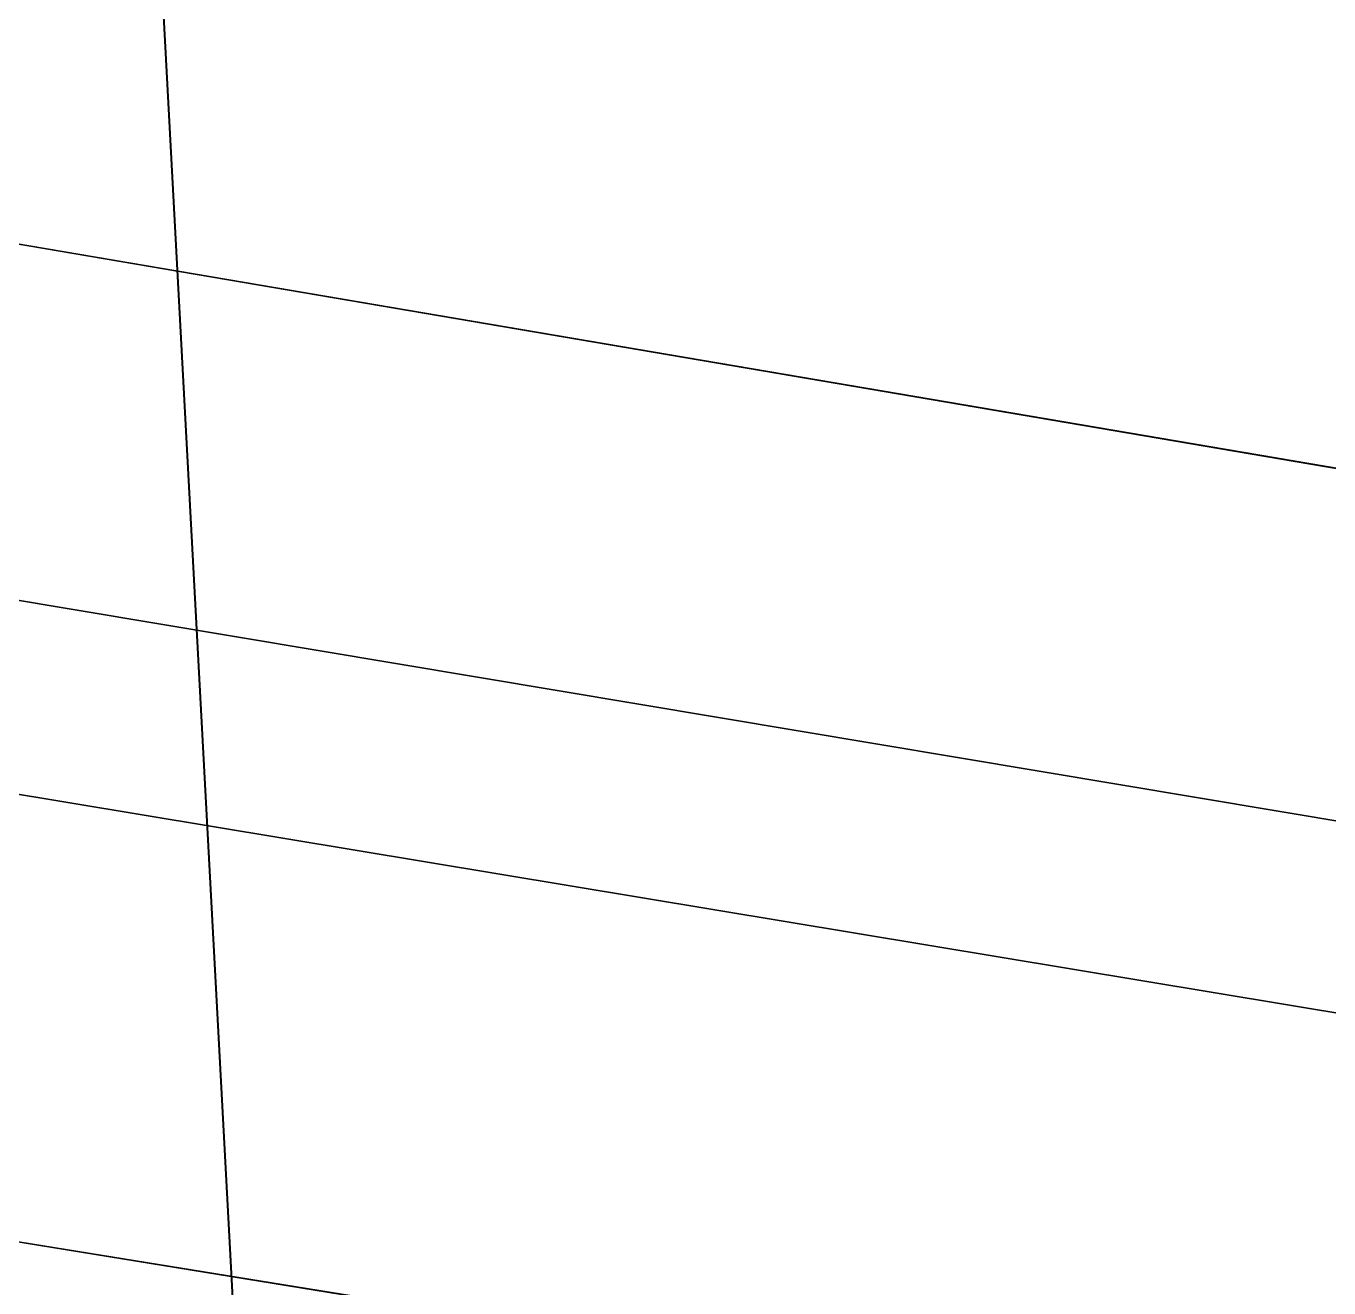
# Model space of a CAD drawing. Header units: metres. Extents: x 503497 to 504361, y 6966567 to 6966857.
# Drawn here: x 504138.90074 to 504138.92069, y 6966712.00643 to 6966712.02575 of the extents above; entities that cross this region are included whole.
import ezdxf

# ---------------------------------------------------------------- set-up
doc = ezdxf.new("R2010")
doc.units = ezdxf.units.M

msp = doc.modelspace()

# ---------------------------------------------------------------- linework, layer by layer
at = {"layer": 'SHADOW_APPROVED_20260126T071100'}
for points in [[(504128.3574, 6966713.6393), (504140.8554, 6966711.6898), (504052.4303, 6966726.7356), (504039.9323, 6966728.6851), (504128.3574, 6966713.6393)], [(504140.8554, 6966711.6898), (504140.7719, 6966711.1544), (504052.3468, 6966726.2002), (504052.4303, 6966726.7356), (504140.8554, 6966711.6898)], [(504140.8554, 6966711.6898), (504140.8554, 6966711.6898), (504052.4303, 6966726.7356), (504052.4303, 6966726.7356), (504140.8554, 6966711.6898)]]:
    msp.add_lwpolyline(points, close=True, dxfattribs=at)
at = {"layer": 'SHADOW_APPROVED_20260621T120000'}
for points in [[(504138.446, 6966731.0718), (504138.0232, 6966728.3614), (504140.8892, 6966675.1386), (504141.312, 6966677.849), (504138.446, 6966731.0718)], [(504138.0232, 6966728.3614), (504127.901, 6966729.9403), (504130.767, 6966676.7175), (504140.8892, 6966675.1386), (504138.0232, 6966728.3614)]]:
    msp.add_lwpolyline(points, close=True, dxfattribs=at)
at = {"layer": 'SHADOW_APPROVED_20261112T063500'}
for points in [[(504128.3574, 6966713.6393), (504140.8554, 6966711.6898), (504042.5771, 6966727.644), (504030.0791, 6966729.5935), (504128.3574, 6966713.6393)], [(504140.8554, 6966711.6898), (504140.7719, 6966711.1544), (504042.4936, 6966727.1086), (504042.5771, 6966727.644), (504140.8554, 6966711.6898)], [(504140.8554, 6966711.6898), (504140.8554, 6966711.6898), (504042.5771, 6966727.644), (504042.5771, 6966727.644), (504140.8554, 6966711.6898)]]:
    msp.add_lwpolyline(points, close=True, dxfattribs=at)
at = {"layer": 'SHADOW_APPROVED_20261113T063500'}
for points in [[(504128.3574, 6966713.6393), (504140.8554, 6966711.6898), (504043.0453, 6966728.0595), (504030.5473, 6966730.009), (504128.3574, 6966713.6393)], [(504140.8554, 6966711.6898), (504140.7719, 6966711.1544), (504042.9618, 6966727.5241), (504043.0453, 6966728.0595), (504140.8554, 6966711.6898)], [(504140.8554, 6966711.6898), (504140.8554, 6966711.6898), (504043.0453, 6966728.0595), (504043.0453, 6966728.0595), (504140.8554, 6966711.6898)]]:
    msp.add_lwpolyline(points, close=True, dxfattribs=at)
at = {"layer": 'SHADOW_APPROVED_20261123T070300'}
for points in [[(504128.3574, 6966713.6393), (504140.8554, 6966711.6898), (504068.4585, 6966723.6963), (504055.9605, 6966725.6458), (504128.3574, 6966713.6393)], [(504140.8554, 6966711.6898), (504140.7719, 6966711.1544), (504068.375, 6966723.1609), (504068.4585, 6966723.6963), (504140.8554, 6966711.6898)], [(504140.8554, 6966711.6898), (504140.8554, 6966711.6898), (504068.4585, 6966723.6963), (504068.4585, 6966723.6963), (504140.8554, 6966711.6898)]]:
    msp.add_lwpolyline(points, close=True, dxfattribs=at)
at = {"layer": 'SHADOW_COMPARATOR_RL48_20260126T071100'}
for points in [[(504128.3574, 6966713.6393), (504140.8554, 6966711.6898), (504085.7182, 6966721.0716), (504073.2202, 6966723.0211), (504128.3574, 6966713.6393)], [(504140.8554, 6966711.6898), (504140.7719, 6966711.1544), (504085.6347, 6966720.5362), (504085.7182, 6966721.0716), (504140.8554, 6966711.6898)], [(504140.8554, 6966711.6898), (504140.8554, 6966711.6898), (504085.7182, 6966721.0716), (504085.7182, 6966721.0716), (504140.8554, 6966711.6898)]]:
    msp.add_lwpolyline(points, close=True, dxfattribs=at)
at = {"layer": 'SHADOW_COMPARATOR_RL48_20260621T120000'}
for points in [[(504138.446, 6966731.0718), (504138.0232, 6966728.3614), (504139.6575, 6966698.0116), (504140.0803, 6966700.722), (504138.446, 6966731.0718)], [(504138.0232, 6966728.3614), (504127.901, 6966729.9403), (504129.5353, 6966699.5905), (504139.6575, 6966698.0116), (504138.0232, 6966728.3614)]]:
    msp.add_lwpolyline(points, close=True, dxfattribs=at)
at = {"layer": 'SHADOW_COMPARATOR_RL48_20261112T063500'}
for points in [[(504128.3574, 6966713.6393), (504140.8554, 6966711.6898), (504079.5742, 6966721.638), (504067.0762, 6966723.5875), (504128.3574, 6966713.6393)], [(504140.8554, 6966711.6898), (504140.7719, 6966711.1544), (504079.4907, 6966721.1026), (504079.5742, 6966721.638), (504140.8554, 6966711.6898)], [(504140.8554, 6966711.6898), (504140.8554, 6966711.6898), (504079.5742, 6966721.638), (504079.5742, 6966721.638), (504140.8554, 6966711.6898)]]:
    msp.add_lwpolyline(points, close=True, dxfattribs=at)
at = {"layer": 'SHADOW_COMPARATOR_RL48_20261113T063500'}
for points in [[(504128.3574, 6966713.6393), (504140.8554, 6966711.6898), (504079.8662, 6966721.8971), (504067.3682, 6966723.8466), (504128.3574, 6966713.6393)], [(504140.8554, 6966711.6898), (504140.7719, 6966711.1544), (504079.7827, 6966721.3617), (504079.8662, 6966721.8971), (504140.8554, 6966711.6898)], [(504140.8554, 6966711.6898), (504140.8554, 6966711.6898), (504079.8662, 6966721.8971), (504079.8662, 6966721.8971), (504140.8554, 6966711.6898)]]:
    msp.add_lwpolyline(points, close=True, dxfattribs=at)
at = {"layer": 'SHADOW_COMPARATOR_RL48_20261123T070300'}
for points in [[(504128.3574, 6966713.6393), (504140.8554, 6966711.6898), (504095.7125, 6966719.1764), (504083.2145, 6966721.1259), (504128.3574, 6966713.6393)], [(504140.8554, 6966711.6898), (504140.7719, 6966711.1544), (504095.629, 6966718.641), (504095.7125, 6966719.1764), (504140.8554, 6966711.6898)], [(504140.8554, 6966711.6898), (504140.8554, 6966711.6898), (504095.7125, 6966719.1764), (504095.7125, 6966719.1764), (504140.8554, 6966711.6898)]]:
    msp.add_lwpolyline(points, close=True, dxfattribs=at)

doc.saveas('drawing.dxf')
